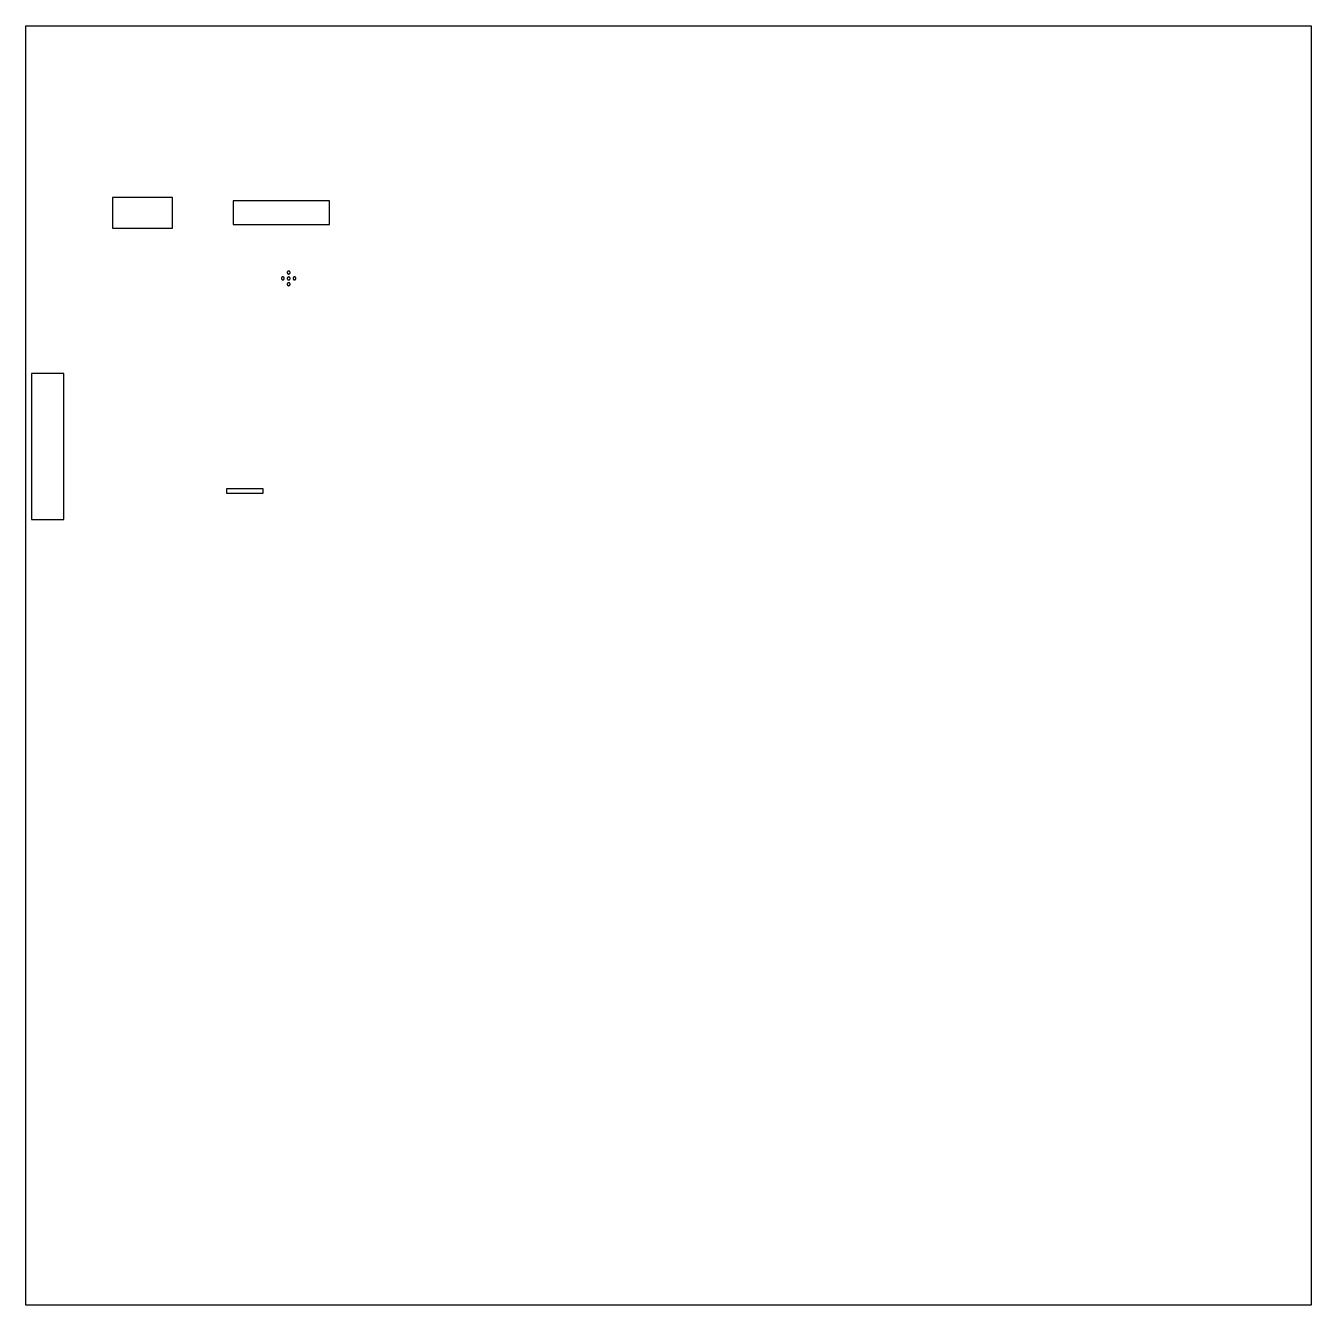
# Model space of a CAD drawing. Header units: millimetres. Extents: x 10 to 890, y 10 to 886.
import ezdxf

# ---------------------------------------------------------------- set-up
doc = ezdxf.new("R2010")
doc.units = ezdxf.units.MM

msp = doc.modelspace()

# ---------------------------------------------------------------- linework, layer by layer
at = {"color": 1}
for points in [[(10, 10), (10, 886), (890, 886), (890, 10), (10, 10)], [(110.5, 747.5), (110.5, 768.5), (69.5, 768.5), (69.5, 747.5), (110.5, 747.5)], [(218, 766), (152, 766), (152, 750), (218, 750), (218, 766)], [(186.88, 713.47), (186.83, 713.56), (186.77, 713.63), (186.71, 713.71), (186.63, 713.77), (186.56, 713.83), (186.47, 713.88), (186.38, 713.92), (186.29, 713.96), (186.2, 713.98), (186.1, 714), (186, 714), (185.9, 714), (185.8, 713.98), (185.71, 713.96), (185.62, 713.92), (185.53, 713.88), (185.44, 713.83), (185.37, 713.77), (185.29, 713.71), (185.23, 713.63), (185.17, 713.56), (185.12, 713.47), (185.08, 713.38), (185.04, 713.29), (185.02, 713.2), (185, 713.1), (185, 713), (185, 712.9), (185.02, 712.8), (185.04, 712.71), (185.08, 712.62), (185.12, 712.53), (185.17, 712.44), (185.23, 712.37), (185.29, 712.29), (185.37, 712.23), (185.44, 712.17), (185.53, 712.12), (185.62, 712.08), (185.71, 712.04), (185.8, 712.02), (185.9, 712), (186, 712), (186.1, 712), (186.2, 712.02), (186.29, 712.04), (186.38, 712.08), (186.47, 712.12), (186.56, 712.17), (186.63, 712.23), (186.71, 712.29), (186.77, 712.37), (186.83, 712.44), (186.88, 712.53), (186.92, 712.62), (186.96, 712.71), (186.98, 712.8), (187, 712.9), (187, 713), (187, 713.1), (186.98, 713.2), (186.96, 713.29), (186.92, 713.38), (186.88, 713.47)], [(190.96, 717.29), (190.92, 717.38), (190.88, 717.47), (190.83, 717.56), (190.77, 717.63), (190.71, 717.71), (190.63, 717.77), (190.56, 717.83), (190.47, 717.88), (190.38, 717.92), (190.29, 717.96), (190.2, 717.98), (190.1, 718), (190, 718), (189.9, 718), (189.8, 717.98), (189.71, 717.96), (189.62, 717.92), (189.53, 717.88), (189.44, 717.83), (189.37, 717.77), (189.29, 717.71), (189.23, 717.63), (189.17, 717.56), (189.12, 717.47), (189.08, 717.38), (189.04, 717.29), (189.02, 717.2), (189, 717.1), (189, 717), (189, 716.9), (189.02, 716.8), (189.04, 716.71), (189.08, 716.62), (189.12, 716.53), (189.17, 716.44), (189.23, 716.37), (189.29, 716.29), (189.37, 716.23), (189.44, 716.17), (189.53, 716.12), (189.62, 716.08), (189.71, 716.04), (189.8, 716.02), (189.9, 716), (190, 716), (190.1, 716), (190.2, 716.02), (190.29, 716.04), (190.38, 716.08), (190.47, 716.12), (190.56, 716.17), (190.63, 716.23), (190.71, 716.29), (190.77, 716.37), (190.83, 716.44), (190.88, 716.53), (190.92, 716.62), (190.96, 716.71), (190.98, 716.8), (191, 716.9), (191, 717), (191, 717.1), (190.98, 717.2), (190.96, 717.29)], [(190.83, 713.56), (190.77, 713.63), (190.71, 713.71), (190.63, 713.77), (190.56, 713.83), (190.47, 713.88), (190.38, 713.92), (190.29, 713.96), (190.2, 713.98), (190.1, 714), (190, 714), (189.9, 714), (189.8, 713.98), (189.71, 713.96), (189.62, 713.92), (189.53, 713.88), (189.44, 713.83), (189.37, 713.77), (189.29, 713.71), (189.23, 713.63), (189.17, 713.56), (189.12, 713.47), (189.08, 713.38), (189.04, 713.29), (189.02, 713.2), (189, 713.1), (189, 713), (189, 712.9), (189.02, 712.8), (189.04, 712.71), (189.08, 712.62), (189.12, 712.53), (189.17, 712.44), (189.23, 712.37), (189.29, 712.29), (189.37, 712.23), (189.44, 712.17), (189.53, 712.12), (189.62, 712.08), (189.71, 712.04), (189.8, 712.02), (189.9, 712), (190, 712), (190.1, 712), (190.2, 712.02), (190.29, 712.04), (190.38, 712.08), (190.47, 712.12), (190.56, 712.17), (190.63, 712.23), (190.71, 712.29), (190.77, 712.37), (190.83, 712.44), (190.88, 712.53), (190.92, 712.62), (190.96, 712.71), (190.98, 712.8), (191, 712.9), (191, 713), (191, 713.1), (190.98, 713.2), (190.96, 713.29), (190.92, 713.38), (190.88, 713.47), (190.83, 713.56)], [(194.92, 713.38), (194.88, 713.47), (194.83, 713.56), (194.77, 713.63), (194.71, 713.71), (194.63, 713.77), (194.56, 713.83), (194.47, 713.88), (194.38, 713.92), (194.29, 713.96), (194.2, 713.98), (194.1, 714), (194, 714), (193.9, 714), (193.8, 713.98), (193.71, 713.96), (193.62, 713.92), (193.53, 713.88), (193.44, 713.83), (193.37, 713.77), (193.29, 713.71), (193.23, 713.63), (193.17, 713.56), (193.12, 713.47), (193.08, 713.38), (193.04, 713.29), (193.02, 713.2), (193, 713.1), (193, 713), (193, 712.9), (193.02, 712.8), (193.04, 712.71), (193.08, 712.62), (193.12, 712.53), (193.17, 712.44), (193.23, 712.37), (193.29, 712.29), (193.37, 712.23), (193.44, 712.17), (193.53, 712.12), (193.62, 712.08), (193.71, 712.04), (193.8, 712.02), (193.9, 712), (194, 712), (194.1, 712), (194.2, 712.02), (194.29, 712.04), (194.38, 712.08), (194.47, 712.12), (194.56, 712.17), (194.63, 712.23), (194.71, 712.29), (194.77, 712.37), (194.83, 712.44), (194.88, 712.53), (194.92, 712.62), (194.96, 712.71), (194.98, 712.8), (195, 712.9), (195, 713), (195, 713.1), (194.98, 713.2), (194.96, 713.29), (194.92, 713.38)], [(190.98, 709.2), (190.96, 709.29), (190.92, 709.38), (190.88, 709.47), (190.83, 709.56), (190.77, 709.63), (190.71, 709.71), (190.63, 709.77), (190.56, 709.83), (190.47, 709.88), (190.38, 709.92), (190.29, 709.96), (190.2, 709.98), (190.1, 710), (190, 710), (189.9, 710), (189.8, 709.98), (189.71, 709.96), (189.62, 709.92), (189.53, 709.88), (189.44, 709.83), (189.37, 709.77), (189.29, 709.71), (189.23, 709.63), (189.17, 709.56), (189.12, 709.47), (189.08, 709.38), (189.04, 709.29), (189.02, 709.2), (189, 709.1), (189, 709), (189, 708.9), (189.02, 708.8), (189.04, 708.71), (189.08, 708.62), (189.12, 708.53), (189.17, 708.44), (189.23, 708.37), (189.29, 708.29), (189.37, 708.23), (189.44, 708.17), (189.53, 708.12), (189.62, 708.08), (189.71, 708.04), (189.8, 708.02), (189.9, 708), (190, 708), (190.1, 708), (190.2, 708.02), (190.29, 708.04), (190.38, 708.08), (190.47, 708.12), (190.56, 708.17), (190.63, 708.23), (190.71, 708.29), (190.77, 708.37), (190.83, 708.44), (190.88, 708.53), (190.92, 708.62), (190.96, 708.71), (190.98, 708.8), (191, 708.9), (191, 709), (191, 709.1), (190.98, 709.2)], [(36, 648), (14, 648), (14, 548), (36, 548), (36, 648)], [(147.5, 566), (172.5, 566), (172.5, 569), (147.5, 569), (147.5, 566)]]:
    msp.add_lwpolyline(points, close=True, dxfattribs=at)

doc.saveas('drawing.dxf')
